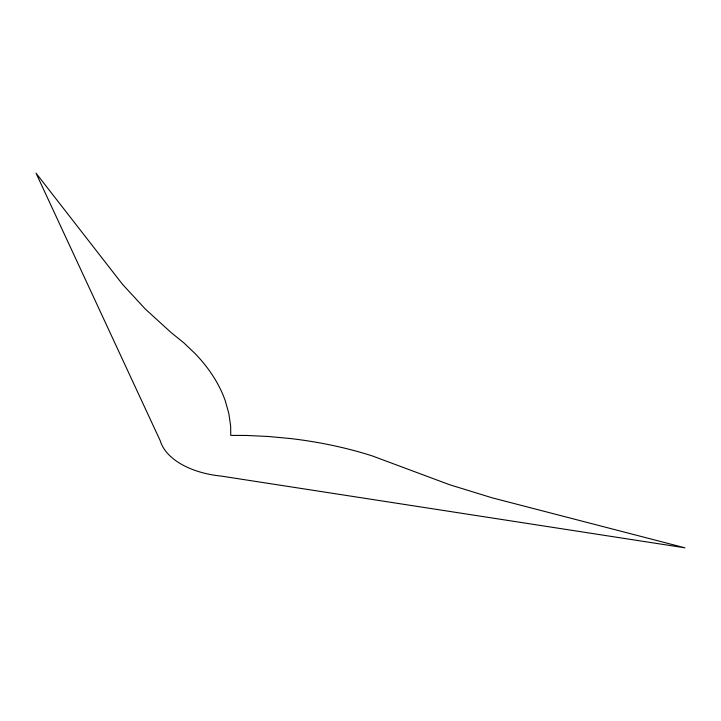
<?xml version="1.0" encoding="UTF-8"?>
<svg xmlns="http://www.w3.org/2000/svg" width="721" height="721" viewBox="0 0 721 721"><rect width="100%" height="100%" fill="white"/><g stroke="black" fill="none" stroke-linecap="round" stroke-linejoin="round"><path stroke-width="1.08" d="M247.006 435.466L230.756 435.403L230.648 426.03L228.818 413.439L225.322 400.966A285.155 164.631 0 0 0 195.238 353.714L183.909 342.899L171.183 332.624L145.354 309.084L122.642 284.489L36.05 173.184L160.305 440.91A74.75 43.161 0 0 0 221.221 476.085L684.95 547.816L492.155 497.823L449.562 484.71L372.261 455.915A285.155 164.631 0 0 0 290.41 438.539L268.807 436.529L247.006 435.466"/></g></svg>
